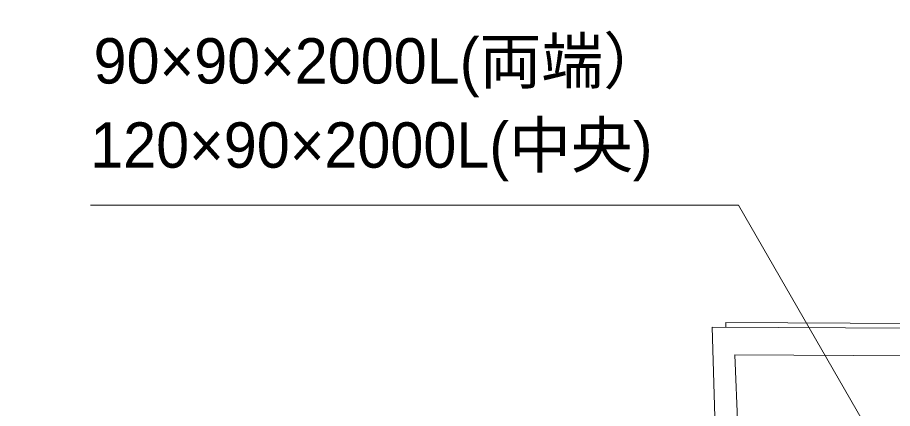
# Model space of a CAD drawing. Units: millimetres at full size, sheet at 1:20; details may follow other scales. Extents: x 200 to 8200, y 200 to 5740.
# Drawn here: x 2011 to 2966, y 1604 to 2030 of the extents above; entities that cross this region are included whole.
import ezdxf
from ezdxf.enums import TextEntityAlignment as Align

# ---------------------------------------------------------------- set-up
doc = ezdxf.new("R2010")
doc.units = ezdxf.units.MM
doc.header["$LTSCALE"] = 20
for name, color, linetype, lineweight in [('一般線', 7, 'Continuous', 20), ('引出線', 7, 'Continuous', 13), ('階段本体', 7, 'Continuous', 18)]:
    doc.layers.add(name, color=color, linetype=linetype, lineweight=lineweight)
doc.layers.add('文字', color=7, linetype='Continuous')
doc.styles.add('ＭＳ Ｐゴシック', font='')
doc.styles.get('ＭＳ Ｐゴシック').set_extended_font_data('MS PGothic')

msp = doc.modelspace()

# ---------------------------------------------------------------- linework, layer by layer
at = {"layer": '一般線'}
msp.add_open_spline([(1645.83, 872.86), (1922.77, 1001.65), (2226.2, 1141.54), (2476.65, 1259.24), (2632.71, 1336.81), (2803.12, 1387.69), (2975.08, 1410.04), (3173.71, 1439.81), (3370.58, 1543.09), (3507.96, 1689.6), (3552.2, 1726.64), (3590.08, 1756.68), (3630.98, 1785.47), (3671.87, 1814.26), (3715.78, 1841.8), (3762.51, 1864.9), (3809.25, 1888), (3858.83, 1906.67), (3909.84, 1923.25), (3960.85, 1939.83), (4013.29, 1954.32), (4065.73, 1968.65), (4118.18, 1982.99), (4170.63, 1997.17), (4216.23, 2015.23), (4261.82, 2033.29), (4300.56, 2055.24), (4351.85, 2075.36), (4403.14, 2095.49), (4466.98, 2113.78), (4521.69, 2138.4), (4576.39, 2163.02), (4621.96, 2193.95), (4663.88, 2226.45), (4705.79, 2258.95), (4744.05, 2293.03), (4785.34, 2323.1), (4826.64, 2353.17), (4870.97, 2379.24), (4919.39, 2398.46), (4967.81, 2417.68), (5020.32, 2430.05), (5071.43, 2441.73), (5122.53, 2453.41), (5172.22, 2464.38), (5217.59, 2479.2), (5262.95, 2494.01), (5304, 2512.66), (5359.33, 2549.25)], degree=3, knots=[0, 0, 0, 0, 1, 1, 1, 2, 2, 2, 3, 3, 3, 4, 4, 4, 5, 5, 5, 6, 6, 6, 7, 7, 7, 8, 8, 8, 9, 9, 9, 10, 10, 10, 11, 11, 11, 12, 12, 12, 13, 13, 13, 14, 14, 14, 15, 15, 15, 16, 16, 16, 16], dxfattribs=at)
at = {"layer": '引出線'}
msp.add_lwpolyline([(2959.28, 1545.78), (2797.87, 1825.36), (2098.59, 1825.36), (2090.59, 1825.36)], dxfattribs=at)
at = {"layer": '階段本体'}
for p, q in [((3094.06, 1690.64), (2769.06, 1692.38)), ((2769.06, 1692.38), (2773.31, 1551.79)), ((2784.09, 1697.3), (2784.06, 1692.3)), ((3054.08, 1695.86), (2784.09, 1697.3)), ((3118.9, 1660.51), (2793.9, 1662.24)), ((2798.31, 1551.65), (2793.9, 1662.24))]:
    msp.add_line(p, q, dxfattribs=at)

# ---------------------------------------------------------------- texts
at = {"layer": '文字', "style": 'ＭＳ Ｐゴシック'}
for s, p in [('90×90×2000L(両端）', (2094.05, 1943.46)), ('120×90×2000L(中央)', (2090.36, 1851.6))]:
    msp.add_text(s, height=49.49, dxfattribs=at).set_placement(p, align=Align.BOTTOM_LEFT)

doc.saveas('drawing.dxf')
